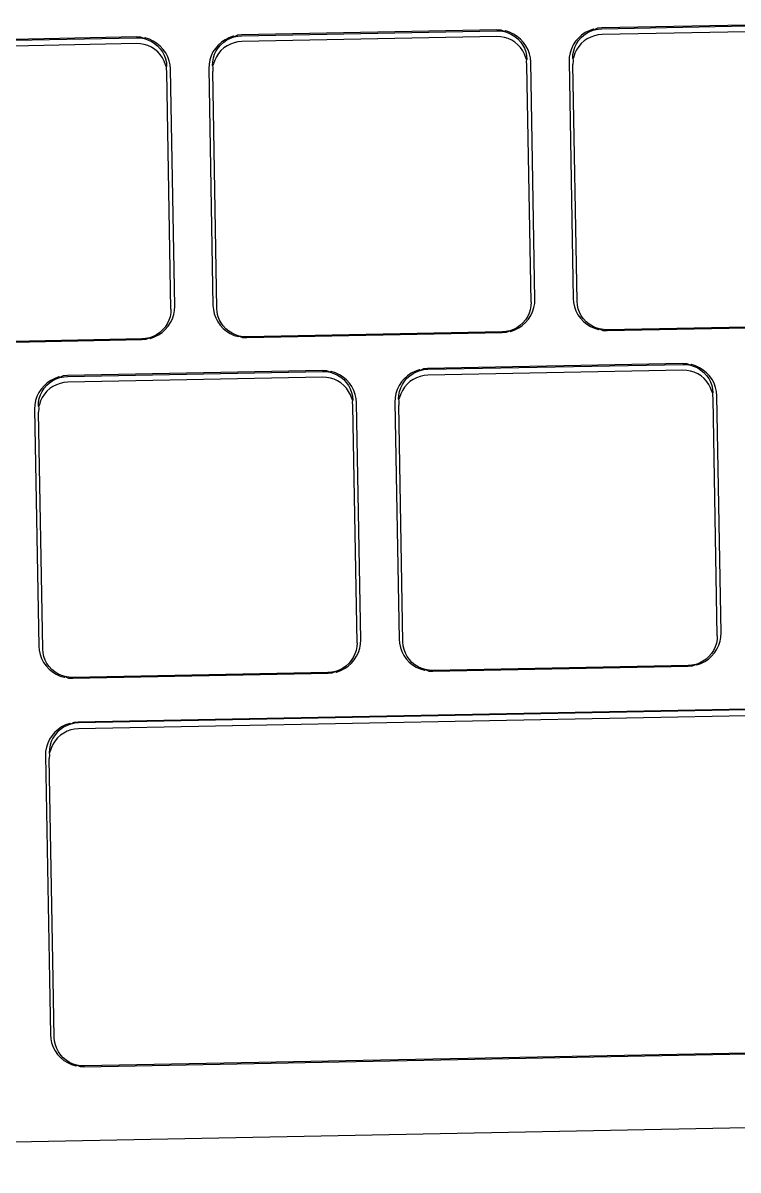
# Model space of a CAD drawing. Header units: millimetres. Extents: x -9564 to 100156, y -26854 to 24346.
# Drawn here: x 67047.5 to 67080.6, y -3051.8 to -2998.8 of the extents above; entities that cross this region are included whole.
import ezdxf

# ---------------------------------------------------------------- set-up
doc = ezdxf.new("R2010")
doc.units = ezdxf.units.MM
doc.header["$LTSCALE"] = 100
doc.layers.add('Muebles', color=112, linetype='Continuous')

msp = doc.modelspace()

# ---------------------------------------------------------------- linework, layer by layer
at = {"layer": 'Muebles'}
for p, q in [((67086.082, -2998.762), (67074.265, -2998.993)), ((67074.271, -2999.028), (67086.077, -2998.798)), ((67052.727, -2999.413), (67040.909, -2999.643)), ((67052.924, -2999.421), (67052.727, -2999.413)), ((67053.078, -2999.487), (67052.924, -2999.421)), ((67057.001, -2999.445), (67056.821, -2999.537)), ((67057.192, -2999.377), (67057.001, -2999.445)), ((67057.07, -2999.466), (67057.239, -2999.406)), ((67057.239, -2999.406), (67057.192, -2999.377)), ((67057.391, -2999.334), (67057.239, -2999.406)), ((67057.239, -2999.406), (67057.415, -2999.368)), ((67057.587, -2999.318), (67057.391, -2999.334)), ((67057.415, -2999.368), (67057.594, -2999.353)), ((67069.404, -2999.088), (67057.587, -2999.318)), ((67057.594, -2999.353), (67069.399, -2999.123)), ((67069.404, -2999.396), (67057.599, -2999.626)), ((67069.399, -2999.123), (67069.579, -2999.131)), ((67069.601, -2999.096), (67069.404, -2999.088)), ((67069.583, -2999.404), (67069.404, -2999.396)), ((67069.579, -2999.131), (67069.755, -2999.162)), ((67069.76, -2999.435), (67069.583, -2999.404)), ((67069.755, -2999.162), (67069.601, -2999.096)), ((67069.801, -2999.131), (67069.755, -2999.162)), ((67069.755, -2999.162), (67069.926, -2999.215)), ((67069.931, -2999.488), (67069.76, -2999.435)), ((67069.995, -2999.192), (67069.801, -2999.131)), ((67069.926, -2999.215), (67070.089, -2999.29)), ((67070.178, -2999.277), (67069.995, -2999.192)), ((67070.089, -2999.29), (67070.24, -2999.386)), ((67070.349, -2999.384), (67070.178, -2999.277)), ((67070.24, -2999.386), (67070.377, -2999.5)), ((67070.503, -2999.513), (67070.349, -2999.384)), ((67073.332, -2999.326), (67073.182, -2999.461)), ((67073.191, -2999.578), (67073.307, -2999.443)), ((67073.307, -2999.443), (67073.44, -2999.323)), ((67073.499, -2999.212), (67073.332, -2999.326)), ((67073.44, -2999.323), (67073.588, -2999.222)), ((67073.679, -2999.12), (67073.499, -2999.212)), ((67073.588, -2999.222), (67073.748, -2999.141)), ((67073.753, -2999.414), (67073.593, -2999.495)), ((67073.87, -2999.052), (67073.679, -2999.12)), ((67073.748, -2999.141), (67073.917, -2999.081)), ((67073.922, -2999.354), (67073.753, -2999.414)), ((67073.917, -2999.081), (67073.87, -2999.052)), ((67074.068, -2999.009), (67073.917, -2999.081)), ((67073.917, -2999.081), (67074.092, -2999.043)), ((67074.097, -2999.316), (67073.922, -2999.354)), ((67074.265, -2998.993), (67074.068, -2999.009)), ((67074.092, -2999.043), (67074.271, -2999.028)), ((67074.276, -2999.301), (67074.097, -2999.316)), ((67086.082, -2999.071), (67074.276, -2999.301)), ((67040.916, -2999.678), (67052.721, -2999.448)), ((67052.726, -2999.721), (67040.921, -2999.951)), ((67052.721, -2999.448), (67052.901, -2999.456)), ((67052.906, -2999.729), (67052.726, -2999.721)), ((67052.901, -2999.456), (67053.078, -2999.487)), ((67053.082, -2999.76), (67052.906, -2999.729)), ((67053.123, -2999.457), (67053.078, -2999.487)), ((67053.078, -2999.487), (67053.249, -2999.54)), ((67053.253, -2999.813), (67053.082, -2999.76)), ((67053.317, -2999.517), (67053.123, -2999.457)), ((67053.249, -2999.54), (67053.411, -2999.615)), ((67053.416, -2999.889), (67053.253, -2999.813)), ((67053.5, -2999.602), (67053.317, -2999.517)), ((67053.411, -2999.615), (67053.562, -2999.711)), ((67053.567, -2999.984), (67053.416, -2999.889)), ((67053.671, -2999.709), (67053.5, -2999.602)), ((67053.562, -2999.711), (67053.699, -2999.825)), ((67053.826, -2999.838), (67053.671, -2999.709)), ((67053.699, -2999.825), (67053.82, -2999.955)), ((67053.82, -2999.955), (67053.923, -3000.1)), ((67053.962, -2999.985), (67053.826, -2999.838)), ((67056.373, -2999.938), (67056.264, -3000.106)), ((67056.504, -2999.786), (67056.373, -2999.938)), ((67056.416, -3000.052), (67056.514, -2999.903)), ((67056.654, -2999.651), (67056.504, -2999.786)), ((67056.514, -2999.903), (67056.63, -2999.768)), ((67056.63, -2999.768), (67056.763, -2999.648)), ((67056.767, -2999.921), (67056.634, -3000.041)), ((67056.821, -2999.537), (67056.654, -2999.651)), ((67056.763, -2999.648), (67056.91, -2999.547)), ((67056.915, -2999.82), (67056.767, -2999.921)), ((67056.91, -2999.547), (67057.07, -2999.466)), ((67057.075, -2999.739), (67056.915, -2999.82)), ((67057.244, -2999.679), (67057.075, -2999.739)), ((67057.419, -2999.641), (67057.244, -2999.679)), ((67057.599, -2999.626), (67057.419, -2999.641)), ((67070.094, -2999.563), (67069.931, -2999.488)), ((67070.245, -2999.659), (67070.094, -2999.563)), ((67070.382, -2999.773), (67070.245, -2999.659)), ((67070.377, -2999.5), (67070.498, -2999.63)), ((67070.503, -2999.903), (67070.382, -2999.773)), ((67070.498, -2999.63), (67070.6, -2999.775)), ((67070.64, -2999.66), (67070.503, -2999.513)), ((67070.605, -3000.048), (67070.503, -2999.903)), ((67070.6, -2999.775), (67070.683, -2999.932)), ((67070.755, -2999.824), (67070.64, -2999.66)), ((67070.683, -2999.932), (67070.743, -3000.099)), ((67070.848, -3000.001), (67070.755, -2999.824)), ((67072.855, -2999.961), (67072.793, -3000.151)), ((67072.941, -2999.781), (67072.855, -2999.961)), ((67073.051, -2999.613), (67072.941, -2999.781)), ((67072.963, -3000.055), (67073.017, -2999.887)), ((67073.017, -2999.887), (67073.094, -2999.727)), ((67073.182, -2999.461), (67073.051, -2999.613)), ((67073.094, -2999.727), (67073.191, -2999.578)), ((67073.196, -2999.851), (67073.099, -3000)), ((67073.312, -2999.716), (67073.196, -2999.851)), ((67073.445, -2999.596), (67073.312, -2999.716)), ((67073.593, -2999.495), (67073.445, -2999.596)), ((67053.704, -3000.098), (67053.567, -2999.984)), ((67053.825, -3000.228), (67053.704, -3000.098)), ((67053.927, -3000.373), (67053.825, -3000.228)), ((67053.923, -3000.1), (67054.005, -3000.257)), ((67054.01, -3000.531), (67053.927, -3000.373)), ((67054.077, -3000.149), (67053.962, -2999.985)), ((67054.005, -3000.257), (67054.065, -3000.424)), ((67054.065, -3000.424), (67054.104, -3000.596)), ((67054.17, -3000.326), (67054.077, -3000.149)), ((67054.238, -3000.513), (67054.17, -3000.326)), ((67056.116, -3000.476), (67056.08, -3000.672)), ((67056.177, -3000.287), (67056.116, -3000.476)), ((67056.264, -3000.106), (67056.177, -3000.287)), ((67056.253, -3000.555), (67056.285, -3000.381)), ((67056.285, -3000.381), (67056.34, -3000.212)), ((67056.345, -3000.485), (67056.29, -3000.654)), ((67056.34, -3000.212), (67056.416, -3000.052)), ((67056.421, -3000.325), (67056.345, -3000.485)), ((67056.518, -3000.176), (67056.421, -3000.325)), ((67056.634, -3000.041), (67056.518, -3000.176)), ((67070.687, -3000.205), (67070.605, -3000.048)), ((67070.748, -3000.372), (67070.687, -3000.205)), ((67070.743, -3000.099), (67070.781, -3000.271)), ((67070.796, -3000.448), (67070.748, -3000.372)), ((67070.781, -3000.271), (67070.796, -3000.448)), ((67070.786, -3000.544), (67070.796, -3000.448)), ((67070.916, -3000.188), (67070.848, -3000.001)), ((67070.959, -3000.382), (67070.916, -3000.188)), ((67070.975, -3000.575), (67070.959, -3000.382)), ((67072.757, -3000.347), (67072.748, -3000.541)), ((67072.793, -3000.151), (67072.757, -3000.347)), ((67072.922, -3000.406), (67072.931, -3000.23)), ((67072.968, -3000.328), (67072.922, -3000.406)), ((67072.922, -3000.406), (67072.936, -3000.503)), ((67072.936, -3000.503), (67072.927, -3000.679)), ((67072.931, -3000.23), (67072.963, -3000.055)), ((67073.022, -3000.16), (67072.968, -3000.328)), ((67073.099, -3000), (67073.022, -3000.16)), ((67054.07, -3000.697), (67054.01, -3000.531)), ((67054.118, -3000.773), (67054.07, -3000.697)), ((67054.104, -3000.596), (67054.118, -3000.773)), ((67054.108, -3000.87), (67054.118, -3000.773)), ((67054.123, -3001.046), (67054.108, -3000.87)), ((67054.281, -3000.707), (67054.238, -3000.513)), ((67054.297, -3000.9), (67054.281, -3000.707)), ((67054.491, -3011.872), (67054.297, -3000.9)), ((67056.08, -3000.672), (67056.07, -3000.866)), ((67056.07, -3000.866), (67056.264, -3011.837)), ((67056.244, -3000.731), (67056.253, -3000.555)), ((67056.29, -3000.654), (67056.244, -3000.731)), ((67056.244, -3000.731), (67056.258, -3000.828)), ((67056.258, -3000.828), (67056.249, -3001.004)), ((67056.442, -3011.965), (67056.249, -3001.004)), ((67070.801, -3000.721), (67070.786, -3000.544)), ((67070.994, -3011.681), (67070.801, -3000.721)), ((67071.169, -3011.547), (67070.975, -3000.575)), ((67072.748, -3000.541), (67072.941, -3011.512)), ((67073.12, -3011.64), (67072.927, -3000.679)), ((67054.317, -3012.006), (67054.123, -3001.046)), ((67071.159, -3011.74), (67071.169, -3011.547)), ((67072.941, -3011.512), (67072.958, -3011.705)), ((67073.135, -3011.816), (67073.12, -3011.64)), ((67054.308, -3012.183), (67054.276, -3012.357)), ((67054.317, -3012.006), (67054.308, -3012.183)), ((67054.445, -3012.261), (67054.481, -3012.065)), ((67054.481, -3012.065), (67054.491, -3011.872)), ((67056.264, -3011.837), (67056.28, -3012.03)), ((67056.28, -3012.03), (67056.323, -3012.224)), ((67056.457, -3012.141), (67056.442, -3011.965)), ((67056.495, -3012.314), (67056.457, -3012.141)), ((67070.954, -3012.032), (67070.899, -3012.2)), ((67070.986, -3011.858), (67070.954, -3012.032)), ((67070.975, -3012.306), (67071.061, -3012.126)), ((67070.994, -3011.681), (67070.986, -3011.858)), ((67071.061, -3012.126), (67071.123, -3011.936)), ((67071.123, -3011.936), (67071.159, -3011.74)), ((67072.958, -3011.705), (67073.001, -3011.899)), ((67073.001, -3011.899), (67073.069, -3012.087)), ((67073.069, -3012.087), (67073.162, -3012.264)), ((67073.173, -3011.989), (67073.135, -3011.816)), ((67073.234, -3012.155), (67073.173, -3011.989)), ((67073.316, -3012.312), (67073.234, -3012.155)), ((67054.145, -3012.686), (67054.047, -3012.835)), ((67054.221, -3012.525), (67054.145, -3012.686)), ((67054.188, -3012.799), (67054.297, -3012.631)), ((67054.276, -3012.357), (67054.221, -3012.525)), ((67054.297, -3012.631), (67054.384, -3012.451)), ((67054.384, -3012.451), (67054.445, -3012.261)), ((67056.323, -3012.224), (67056.391, -3012.412)), ((67056.391, -3012.412), (67056.484, -3012.589)), ((67056.484, -3012.589), (67056.599, -3012.752)), ((67056.556, -3012.48), (67056.495, -3012.314)), ((67056.638, -3012.637), (67056.556, -3012.48)), ((67056.741, -3012.782), (67056.638, -3012.637)), ((67070.609, -3012.645), (67070.476, -3012.764)), ((67070.585, -3012.761), (67070.735, -3012.627)), ((67070.725, -3012.509), (67070.609, -3012.645)), ((67070.822, -3012.361), (67070.725, -3012.509)), ((67070.735, -3012.627), (67070.866, -3012.474)), ((67070.899, -3012.2), (67070.822, -3012.361)), ((67070.866, -3012.474), (67070.975, -3012.306)), ((67073.162, -3012.264), (67073.277, -3012.427)), ((67073.277, -3012.427), (67073.413, -3012.574)), ((67073.419, -3012.457), (67073.316, -3012.312)), ((67073.413, -3012.574), (67073.568, -3012.703)), ((67073.539, -3012.588), (67073.419, -3012.457)), ((67073.676, -3012.702), (67073.539, -3012.588)), ((67073.568, -3012.703), (67073.738, -3012.81)), ((67073.828, -3012.797), (67073.676, -3012.702)), ((67053.651, -3013.19), (67053.491, -3013.271)), ((67053.56, -3013.292), (67053.74, -3013.2)), ((67053.798, -3013.089), (67053.651, -3013.19)), ((67053.74, -3013.2), (67053.907, -3013.086)), ((67053.931, -3012.97), (67053.798, -3013.089)), ((67053.907, -3013.086), (67054.057, -3012.952)), ((67054.047, -3012.835), (67053.931, -3012.97)), ((67054.057, -3012.952), (67054.188, -3012.799)), ((67056.599, -3012.752), (67056.735, -3012.899)), ((67056.735, -3012.899), (67056.89, -3013.028)), ((67056.862, -3012.913), (67056.741, -3012.782)), ((67056.999, -3013.027), (67056.862, -3012.913)), ((67056.89, -3013.028), (67057.061, -3013.136)), ((67057.15, -3013.122), (67056.999, -3013.027)), ((67057.061, -3013.136), (67057.244, -3013.22)), ((67057.312, -3013.197), (67057.15, -3013.122)), ((67057.244, -3013.22), (67057.438, -3013.281)), ((67057.483, -3013.251), (67057.312, -3013.197)), ((67057.834, -3013.325), (67069.651, -3013.094)), ((67069.645, -3013.06), (67057.84, -3013.29)), ((67069.824, -3013.044), (67069.645, -3013.06)), ((67069.651, -3013.094), (67069.848, -3013.078)), ((67070, -3013.007), (67069.824, -3013.044)), ((67069.848, -3013.078), (67070, -3013.007)), ((67070.169, -3012.946), (67070, -3013.007)), ((67070, -3013.007), (67070.046, -3013.035)), ((67070.046, -3013.035), (67070.238, -3012.967)), ((67070.328, -3012.865), (67070.169, -3012.946)), ((67070.238, -3012.967), (67070.418, -3012.875)), ((67070.476, -3012.764), (67070.328, -3012.865)), ((67070.418, -3012.875), (67070.585, -3012.761)), ((67073.738, -3012.81), (67073.922, -3012.895)), ((67073.99, -3012.872), (67073.828, -3012.797)), ((67073.922, -3012.895), (67074.115, -3012.956)), ((67074.161, -3012.925), (67073.99, -3012.872)), ((67074.115, -3012.956), (67074.161, -3012.925)), ((67074.338, -3012.956), (67074.161, -3012.925)), ((67074.161, -3012.925), (67074.315, -3012.991)), ((67074.315, -3012.991), (67074.512, -3013)), ((67074.517, -3012.965), (67074.338, -3012.956)), ((67074.512, -3013), (67086.329, -3012.769)), ((67086.323, -3012.734), (67074.517, -3012.965)), ((67041.157, -3013.65), (67052.974, -3013.42)), ((67052.967, -3013.385), (67041.162, -3013.615)), ((67053.146, -3013.37), (67052.967, -3013.385)), ((67052.974, -3013.42), (67053.17, -3013.403)), ((67053.322, -3013.332), (67053.146, -3013.37)), ((67053.17, -3013.403), (67053.322, -3013.332)), ((67053.491, -3013.271), (67053.322, -3013.332)), ((67053.322, -3013.332), (67053.369, -3013.36)), ((67053.369, -3013.36), (67053.56, -3013.292)), ((67057.438, -3013.281), (67057.483, -3013.251)), ((67057.66, -3013.282), (67057.483, -3013.251)), ((67057.483, -3013.251), (67057.637, -3013.316)), ((67057.637, -3013.316), (67057.834, -3013.325)), ((67057.84, -3013.29), (67057.66, -3013.282)), ((67065.807, -3014.818), (67065.616, -3014.886)), ((67065.854, -3014.846), (67065.807, -3014.818)), ((67066.006, -3014.775), (67065.854, -3014.846)), ((67065.854, -3014.846), (67066.03, -3014.808)), ((67066.202, -3014.758), (67066.006, -3014.775)), ((67066.03, -3014.808), (67066.209, -3014.793)), ((67078.019, -3014.528), (67066.202, -3014.758)), ((67066.209, -3014.793), (67078.014, -3014.563)), ((67078.019, -3014.836), (67066.214, -3015.066)), ((67078.014, -3014.563), (67078.194, -3014.571)), ((67078.216, -3014.537), (67078.019, -3014.528)), ((67078.198, -3014.844), (67078.019, -3014.836)), ((67078.194, -3014.571), (67078.37, -3014.602)), ((67078.37, -3014.602), (67078.216, -3014.537)), ((67078.416, -3014.572), (67078.37, -3014.602)), ((67078.37, -3014.602), (67078.542, -3014.656)), ((67078.61, -3014.633), (67078.416, -3014.572)), ((67078.542, -3014.656), (67078.704, -3014.731)), ((67078.793, -3014.717), (67078.61, -3014.633)), ((67078.704, -3014.731), (67078.855, -3014.826)), ((67078.964, -3014.825), (67078.793, -3014.717)), ((67078.855, -3014.826), (67078.992, -3014.94)), ((67079.118, -3014.954), (67078.964, -3014.825)), ((67048.758, -3015.303), (67048.591, -3015.417)), ((67048.7, -3015.414), (67048.848, -3015.313)), ((67048.939, -3015.211), (67048.758, -3015.303)), ((67048.848, -3015.313), (67049.007, -3015.232)), ((67049.13, -3015.143), (67048.939, -3015.211)), ((67049.007, -3015.232), (67049.176, -3015.171)), ((67049.176, -3015.171), (67049.13, -3015.143)), ((67049.328, -3015.1), (67049.176, -3015.171)), ((67049.176, -3015.171), (67049.352, -3015.134)), ((67049.525, -3015.084), (67049.328, -3015.1)), ((67049.352, -3015.134), (67049.531, -3015.119)), ((67061.342, -3014.853), (67049.525, -3015.084)), ((67049.531, -3015.119), (67061.336, -3014.888)), ((67061.341, -3015.161), (67049.536, -3015.392)), ((67061.336, -3014.888), (67061.516, -3014.896)), ((67061.521, -3015.169), (67061.341, -3015.161)), ((67061.539, -3014.862), (67061.342, -3014.853)), ((67061.516, -3014.896), (67061.693, -3014.928)), ((67061.697, -3015.201), (67061.521, -3015.169)), ((67061.693, -3014.928), (67061.539, -3014.862)), ((67061.739, -3014.897), (67061.693, -3014.928)), ((67061.693, -3014.928), (67061.864, -3014.981)), ((67061.869, -3015.254), (67061.697, -3015.201)), ((67061.932, -3014.958), (67061.739, -3014.897)), ((67061.864, -3014.981), (67062.026, -3015.056)), ((67062.031, -3015.329), (67061.869, -3015.254)), ((67062.115, -3015.042), (67061.932, -3014.958)), ((67062.026, -3015.056), (67062.177, -3015.151)), ((67062.182, -3015.424), (67062.031, -3015.329)), ((67062.286, -3015.15), (67062.115, -3015.042)), ((67062.177, -3015.151), (67062.314, -3015.265)), ((67062.441, -3015.279), (67062.286, -3015.15)), ((67062.314, -3015.265), (67062.435, -3015.396)), ((67062.577, -3015.426), (67062.441, -3015.279)), ((67065.119, -3015.226), (67064.988, -3015.379)), ((67065.031, -3015.492), (67065.129, -3015.343)), ((67065.269, -3015.092), (67065.119, -3015.226)), ((67065.129, -3015.343), (67065.245, -3015.208)), ((67065.245, -3015.208), (67065.378, -3015.089)), ((67065.383, -3015.362), (67065.25, -3015.481)), ((67065.436, -3014.978), (67065.269, -3015.092)), ((67065.378, -3015.089), (67065.525, -3014.988)), ((67065.53, -3015.261), (67065.383, -3015.362)), ((67065.616, -3014.886), (67065.436, -3014.978)), ((67065.525, -3014.988), (67065.685, -3014.907)), ((67065.69, -3015.18), (67065.53, -3015.261)), ((67065.685, -3014.907), (67065.854, -3014.846)), ((67065.859, -3015.119), (67065.69, -3015.18)), ((67066.035, -3015.082), (67065.859, -3015.119)), ((67066.214, -3015.066), (67066.035, -3015.082)), ((67078.375, -3014.875), (67078.198, -3014.844)), ((67078.546, -3014.929), (67078.375, -3014.875)), ((67078.709, -3015.004), (67078.546, -3014.929)), ((67078.86, -3015.099), (67078.709, -3015.004)), ((67078.997, -3015.213), (67078.86, -3015.099)), ((67078.992, -3014.94), (67079.113, -3015.071)), ((67079.118, -3015.344), (67078.997, -3015.213)), ((67079.113, -3015.071), (67079.215, -3015.216)), ((67079.255, -3015.101), (67079.118, -3014.954)), ((67079.22, -3015.489), (67079.118, -3015.344)), ((67079.215, -3015.216), (67079.298, -3015.373)), ((67079.37, -3015.264), (67079.255, -3015.101)), ((67079.463, -3015.441), (67079.37, -3015.264)), ((67048.201, -3015.872), (67048.115, -3016.052)), ((67048.31, -3015.704), (67048.201, -3015.872)), ((67048.277, -3015.978), (67048.354, -3015.818)), ((67048.441, -3015.552), (67048.31, -3015.704)), ((67048.354, -3015.818), (67048.451, -3015.669)), ((67048.591, -3015.417), (67048.441, -3015.552)), ((67048.451, -3015.669), (67048.567, -3015.533)), ((67048.572, -3015.806), (67048.456, -3015.942)), ((67048.567, -3015.533), (67048.7, -3015.414)), ((67048.705, -3015.687), (67048.572, -3015.806)), ((67048.852, -3015.586), (67048.705, -3015.687)), ((67049.012, -3015.505), (67048.852, -3015.586)), ((67049.181, -3015.445), (67049.012, -3015.505)), ((67049.357, -3015.407), (67049.181, -3015.445)), ((67049.536, -3015.392), (67049.357, -3015.407)), ((67062.319, -3015.538), (67062.182, -3015.424)), ((67062.44, -3015.669), (67062.319, -3015.538)), ((67062.435, -3015.396), (67062.538, -3015.541)), ((67062.542, -3015.814), (67062.44, -3015.669)), ((67062.538, -3015.541), (67062.62, -3015.698)), ((67062.625, -3015.971), (67062.542, -3015.814)), ((67062.692, -3015.589), (67062.577, -3015.426)), ((67062.62, -3015.698), (67062.681, -3015.864)), ((67062.681, -3015.864), (67062.719, -3016.037)), ((67062.785, -3015.766), (67062.692, -3015.589)), ((67062.853, -3015.954), (67062.785, -3015.766)), ((67064.792, -3015.727), (67064.731, -3015.917)), ((67064.879, -3015.547), (67064.792, -3015.727)), ((67064.868, -3015.995), (67064.9, -3015.821)), ((67064.988, -3015.379), (67064.879, -3015.547)), ((67064.9, -3015.821), (67064.955, -3015.653)), ((67064.955, -3015.653), (67065.031, -3015.492)), ((67065.036, -3015.765), (67064.96, -3015.926)), ((67065.133, -3015.617), (67065.036, -3015.765)), ((67065.25, -3015.481), (67065.133, -3015.617)), ((67079.302, -3015.646), (67079.22, -3015.489)), ((67079.298, -3015.373), (67079.358, -3015.539)), ((67079.363, -3015.812), (67079.302, -3015.646)), ((67079.358, -3015.539), (67079.396, -3015.712)), ((67079.411, -3015.888), (67079.363, -3015.812)), ((67079.396, -3015.712), (67079.411, -3015.888)), ((67079.401, -3015.985), (67079.411, -3015.888)), ((67079.531, -3015.629), (67079.463, -3015.441)), ((67079.574, -3015.823), (67079.531, -3015.629)), ((67079.59, -3016.016), (67079.574, -3015.823)), ((67048.053, -3016.242), (67048.017, -3016.438)), ((67048.115, -3016.052), (67048.053, -3016.242)), ((67048.182, -3016.497), (67048.19, -3016.32)), ((67048.227, -3016.419), (67048.182, -3016.497)), ((67048.19, -3016.32), (67048.222, -3016.146)), ((67048.222, -3016.146), (67048.277, -3015.978)), ((67048.282, -3016.251), (67048.227, -3016.419)), ((67048.359, -3016.091), (67048.282, -3016.251)), ((67048.456, -3015.942), (67048.359, -3016.091)), ((67062.685, -3016.137), (67062.625, -3015.971)), ((67062.734, -3016.213), (67062.685, -3016.137)), ((67062.719, -3016.037), (67062.734, -3016.213)), ((67062.723, -3016.31), (67062.734, -3016.213)), ((67062.738, -3016.486), (67062.723, -3016.31)), ((67062.896, -3016.148), (67062.853, -3015.954)), ((67062.912, -3016.341), (67062.896, -3016.148)), ((67063.106, -3027.312), (67062.912, -3016.341)), ((67064.695, -3016.113), (67064.685, -3016.306)), ((67064.685, -3016.306), (67064.879, -3027.278)), ((67064.731, -3015.917), (67064.695, -3016.113)), ((67064.859, -3016.172), (67064.868, -3015.995)), ((67064.905, -3016.094), (67064.859, -3016.172)), ((67064.859, -3016.172), (67064.873, -3016.268)), ((67064.873, -3016.268), (67064.864, -3016.445)), ((67064.96, -3015.926), (67064.905, -3016.094)), ((67079.416, -3016.161), (67079.401, -3015.985)), ((67079.609, -3027.122), (67079.416, -3016.161)), ((67079.784, -3026.987), (67079.59, -3016.016)), ((67048.017, -3016.438), (67048.007, -3016.631)), ((67048.007, -3016.631), (67048.201, -3027.603)), ((67048.182, -3016.497), (67048.195, -3016.593)), ((67048.195, -3016.593), (67048.186, -3016.77)), ((67048.38, -3027.73), (67048.186, -3016.77)), ((67062.932, -3027.447), (67062.738, -3016.486)), ((67065.058, -3027.405), (67064.864, -3016.445)), ((67079.774, -3027.181), (67079.784, -3026.987)), ((67062.932, -3027.447), (67062.923, -3027.623)), ((67063.06, -3027.702), (67063.096, -3027.506)), ((67063.096, -3027.506), (67063.106, -3027.312)), ((67064.879, -3027.278), (67064.895, -3027.471)), ((67064.895, -3027.471), (67064.938, -3027.665)), ((67065.072, -3027.582), (67065.058, -3027.405)), ((67065.111, -3027.754), (67065.072, -3027.582)), ((67079.569, -3027.472), (67079.514, -3027.641)), ((67079.601, -3027.298), (67079.569, -3027.472)), ((67079.59, -3027.747), (67079.677, -3027.566)), ((67079.609, -3027.122), (67079.601, -3027.298)), ((67079.677, -3027.566), (67079.738, -3027.377)), ((67079.738, -3027.377), (67079.774, -3027.181)), ((67048.201, -3027.603), (67048.217, -3027.796)), ((67048.217, -3027.796), (67048.26, -3027.99)), ((67048.26, -3027.99), (67048.328, -3028.177)), ((67048.395, -3027.907), (67048.38, -3027.73)), ((67048.433, -3028.079), (67048.395, -3027.907)), ((67048.493, -3028.246), (67048.433, -3028.079)), ((67062.836, -3027.966), (67062.76, -3028.126)), ((67062.803, -3028.24), (67062.912, -3028.072)), ((67062.891, -3027.798), (67062.836, -3027.966)), ((67062.923, -3027.623), (67062.891, -3027.798)), ((67062.912, -3028.072), (67062.999, -3027.891)), ((67062.999, -3027.891), (67063.06, -3027.702)), ((67064.938, -3027.665), (67065.006, -3027.852)), ((67065.006, -3027.852), (67065.099, -3028.029)), ((67065.099, -3028.029), (67065.214, -3028.193)), ((67065.171, -3027.921), (67065.111, -3027.754)), ((67065.253, -3028.078), (67065.171, -3027.921)), ((67065.356, -3028.223), (67065.253, -3028.078)), ((67079.224, -3028.085), (67079.091, -3028.205)), ((67079.2, -3028.202), (67079.35, -3028.067)), ((67079.34, -3027.95), (67079.224, -3028.085)), ((67079.437, -3027.801), (67079.34, -3027.95)), ((67079.35, -3028.067), (67079.481, -3027.915)), ((67079.514, -3027.641), (67079.437, -3027.801)), ((67079.481, -3027.915), (67079.59, -3027.747)), ((67048.328, -3028.177), (67048.421, -3028.354)), ((67048.421, -3028.354), (67048.537, -3028.518)), ((67048.576, -3028.403), (67048.493, -3028.246)), ((67048.537, -3028.518), (67048.673, -3028.665)), ((67048.678, -3028.548), (67048.576, -3028.403)), ((67048.799, -3028.678), (67048.678, -3028.548)), ((67062.266, -3028.631), (67062.106, -3028.712)), ((67062.175, -3028.733), (67062.355, -3028.641)), ((67062.413, -3028.53), (67062.266, -3028.631)), ((67062.355, -3028.641), (67062.522, -3028.527)), ((67062.546, -3028.41), (67062.413, -3028.53)), ((67062.522, -3028.527), (67062.672, -3028.392)), ((67062.662, -3028.275), (67062.546, -3028.41)), ((67062.76, -3028.126), (67062.662, -3028.275)), ((67062.672, -3028.392), (67062.803, -3028.24)), ((67065.214, -3028.193), (67065.35, -3028.34)), ((67065.35, -3028.34), (67065.505, -3028.469)), ((67065.477, -3028.353), (67065.356, -3028.223)), ((67065.614, -3028.467), (67065.477, -3028.353)), ((67065.505, -3028.469), (67065.676, -3028.576)), ((67065.765, -3028.563), (67065.614, -3028.467)), ((67065.676, -3028.576), (67065.859, -3028.661)), ((67065.927, -3028.638), (67065.765, -3028.563)), ((67066.098, -3028.691), (67065.927, -3028.638)), ((67066.449, -3028.765), (67078.267, -3028.535)), ((67078.26, -3028.5), (67066.455, -3028.73)), ((67078.439, -3028.485), (67078.26, -3028.5)), ((67078.267, -3028.535), (67078.463, -3028.519)), ((67078.615, -3028.447), (67078.439, -3028.485)), ((67078.463, -3028.519), (67078.615, -3028.447)), ((67078.784, -3028.387), (67078.615, -3028.447)), ((67078.615, -3028.447), (67078.662, -3028.476)), ((67078.662, -3028.476), (67078.853, -3028.408)), ((67078.943, -3028.306), (67078.784, -3028.387)), ((67078.853, -3028.408), (67079.033, -3028.316)), ((67079.091, -3028.205), (67078.943, -3028.306)), ((67079.033, -3028.316), (67079.2, -3028.202)), ((67048.673, -3028.665), (67048.827, -3028.794)), ((67048.936, -3028.792), (67048.799, -3028.678)), ((67048.827, -3028.794), (67048.998, -3028.901)), ((67049.087, -3028.888), (67048.936, -3028.792)), ((67048.998, -3028.901), (67049.182, -3028.986)), ((67049.25, -3028.963), (67049.087, -3028.888)), ((67049.182, -3028.986), (67049.375, -3029.047)), ((67049.421, -3029.016), (67049.25, -3028.963)), ((67049.375, -3029.047), (67049.421, -3029.016)), ((67049.597, -3029.047), (67049.421, -3029.016)), ((67049.421, -3029.016), (67049.575, -3029.082)), ((67049.575, -3029.082), (67049.772, -3029.09)), ((67049.777, -3029.055), (67049.597, -3029.047)), ((67049.772, -3029.09), (67061.589, -3028.86)), ((67061.582, -3028.825), (67049.777, -3029.055)), ((67061.761, -3028.81), (67061.582, -3028.825)), ((67061.589, -3028.86), (67061.785, -3028.844)), ((67061.937, -3028.772), (67061.761, -3028.81)), ((67061.785, -3028.844), (67061.937, -3028.772)), ((67062.106, -3028.712), (67061.937, -3028.772)), ((67061.937, -3028.772), (67061.984, -3028.801)), ((67061.984, -3028.801), (67062.175, -3028.733)), ((67065.859, -3028.661), (67066.053, -3028.721)), ((67066.053, -3028.721), (67066.098, -3028.691)), ((67066.275, -3028.722), (67066.098, -3028.691)), ((67066.098, -3028.691), (67066.252, -3028.757)), ((67066.252, -3028.757), (67066.449, -3028.765)), ((67066.455, -3028.73), (67066.275, -3028.722)), ((67128.515, -3029.593), (67050.025, -3031.123)), ((67128.51, -3029.629), (67050.031, -3031.158)), ((67128.515, -3029.902), (67050.036, -3031.431)), ((67049.439, -3031.251), (67049.258, -3031.343)), ((67049.508, -3031.271), (67049.348, -3031.353)), ((67049.63, -3031.183), (67049.439, -3031.251)), ((67049.677, -3031.211), (67049.508, -3031.271)), ((67049.677, -3031.211), (67049.63, -3031.183)), ((67049.828, -3031.14), (67049.677, -3031.211)), ((67049.852, -3031.173), (67049.677, -3031.211)), ((67050.025, -3031.123), (67049.828, -3031.14)), ((67050.031, -3031.158), (67049.852, -3031.173)), ((67048.811, -3031.744), (67048.701, -3031.912)), ((67048.942, -3031.591), (67048.811, -3031.744)), ((67048.951, -3031.708), (67048.854, -3031.857)), ((67049.092, -3031.457), (67048.942, -3031.591)), ((67049.067, -3031.573), (67048.951, -3031.708)), ((67049.2, -3031.454), (67049.067, -3031.573)), ((67049.205, -3031.727), (67049.072, -3031.846)), ((67049.258, -3031.343), (67049.092, -3031.457)), ((67049.348, -3031.353), (67049.2, -3031.454)), ((67049.353, -3031.626), (67049.205, -3031.727)), ((67049.513, -3031.544), (67049.353, -3031.626)), ((67049.682, -3031.484), (67049.513, -3031.544)), ((67049.857, -3031.446), (67049.682, -3031.484)), ((67050.036, -3031.431), (67049.857, -3031.446)), ((67048.553, -3032.282), (67048.517, -3032.478)), ((67048.615, -3032.092), (67048.553, -3032.282)), ((67048.701, -3031.912), (67048.615, -3032.092)), ((67048.691, -3032.36), (67048.682, -3032.537)), ((67048.723, -3032.186), (67048.691, -3032.36)), ((67048.777, -3032.017), (67048.723, -3032.186)), ((67048.782, -3032.29), (67048.727, -3032.459)), ((67048.854, -3031.857), (67048.777, -3032.017)), ((67048.859, -3032.13), (67048.782, -3032.29)), ((67048.956, -3031.981), (67048.859, -3032.13)), ((67049.072, -3031.846), (67048.956, -3031.981)), ((67048.517, -3032.478), (67048.508, -3032.671)), ((67048.508, -3032.671), (67048.69, -3043.027)), ((67048.727, -3032.459), (67048.682, -3032.537)), ((67048.682, -3032.537), (67048.695, -3032.633)), ((67048.695, -3032.633), (67048.687, -3032.81)), ((67048.867, -3043.023), (67048.687, -3032.81)), ((67048.69, -3043.027), (67048.736, -3045.582)), ((67048.914, -3045.71), (67048.867, -3043.023)), ((67048.736, -3045.582), (67048.752, -3045.775)), ((67050.306, -3047.07), (67128.796, -3045.54)), ((67128.79, -3045.505), (67050.311, -3047.034)), ((67048.752, -3045.775), (67048.795, -3045.969)), ((67048.795, -3045.969), (67048.863, -3046.156)), ((67048.863, -3046.156), (67048.956, -3046.333)), ((67048.929, -3045.886), (67048.914, -3045.71)), ((67048.967, -3046.058), (67048.929, -3045.886)), ((67049.028, -3046.225), (67048.967, -3046.058)), ((67048.956, -3046.333), (67049.071, -3046.497)), ((67049.11, -3046.382), (67049.028, -3046.225)), ((67049.071, -3046.497), (67049.207, -3046.644)), ((67049.213, -3046.527), (67049.11, -3046.382)), ((67049.207, -3046.644), (67049.362, -3046.773)), ((67049.333, -3046.657), (67049.213, -3046.527)), ((67049.471, -3046.771), (67049.333, -3046.657)), ((67049.362, -3046.773), (67049.533, -3046.88)), ((67049.622, -3046.867), (67049.471, -3046.771)), ((67049.533, -3046.88), (67049.716, -3046.965)), ((67049.784, -3046.942), (67049.622, -3046.867)), ((67049.716, -3046.965), (67049.909, -3047.026)), ((67049.955, -3046.995), (67049.784, -3046.942)), ((67049.909, -3047.026), (67049.955, -3046.995)), ((67050.132, -3047.026), (67049.955, -3046.995)), ((67049.955, -3046.995), (67050.109, -3047.061)), ((67050.109, -3047.061), (67050.306, -3047.07)), ((67050.311, -3047.034), (67050.132, -3047.026)), ((66979.722, -3051.85), (67215.872, -3047.247))]:
    msp.add_line(p, q, dxfattribs=at)

doc.saveas('drawing.dxf')
